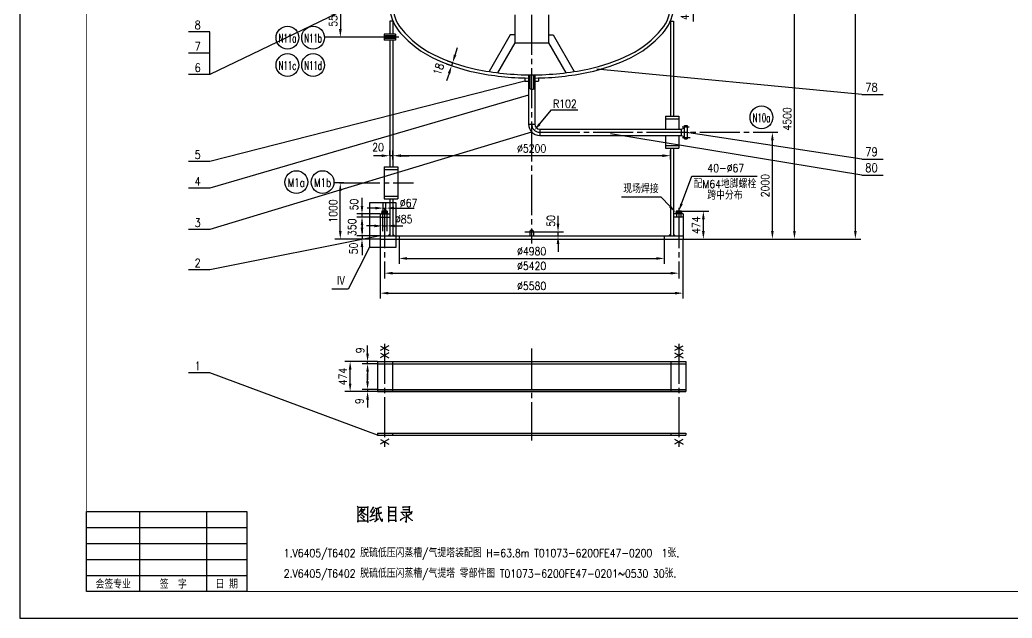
# Model space of a CAD drawing. Extents: x -42 to 819, y -365 to 844.
# Drawn here: x -31.8 to 339.9, y -354.8 to -130.6 of the extents above; entities that cross this region are included whole.
import ezdxf
from ezdxf.enums import TextEntityAlignment as Align

# ---------------------------------------------------------------- set-up
doc = ezdxf.new("R2010")
doc.units = 0
doc.header["$MEASUREMENT"] = 0
doc.linetypes.add('CENTER', pattern=[20, 15, -1.5, 2, -1.5])
doc.layers.get('0').update_dxf_attribs({"linetype": 'CONTINUOUS'})
doc.layers.get('DEFPOINTS').update_dxf_attribs({"linetype": 'CONTINUOUS'})
for name, color, linetype in [('1', 2, 'CONTINUOUS'), ('2', 1, 'CONTINUOUS'), ('3', 3, 'CENTER'), ('DIM', 4, 'CONTINUOUS'), ('TXT', 4, 'CONTINUOUS')]:
    doc.layers.add(name, color=color, linetype=linetype)
doc.styles.add('SBHZ', font='ROMANS', dxfattribs={"width": 0.85, "bigfont": 'SBTXT'})
doc.dimstyles.get("Standard").update_dxf_attribs({"dimtxt": 3, "dimasz": 3, "dimexe": 2, "dimexo": 0.0625, "dimgap": 1.2, "dimtad": 1, "dimdec": 4, "dimzin": 0, "dimdsep": 46, "dimtxsty": 'SBHZ', "dimcen": 0.09, "dimadec": 0, "dimazin": 0, "dimtfac": 1, "dimtdec": 4, "dimtmove": 2, "dimatfit": 3, "dimfxl": 0, "dimtolj": 1, "dimtzin": 0, "dimarcsym": 0})

# ---------------------------------------------------------------- blocks, each defined once
blk = doc.blocks.new('*D128')
at = {"color": 0, "linetype": 'ByBlock'}
for p, q in [((147.04, 735.5), (259.54, 735.5)), ((257.54, -209.76), (257.54, 732.5)), ((191.42, -212.76), (259.54, -212.76))]:
    blk.add_line(p, q, dxfattribs=at)
for points in [[(257.04, 732.5), (258.04, 732.5), (257.54, 735.5)], [(257.04, -209.76), (258.04, -209.76), (257.54, -212.76)]]:
    blk.add_solid(points, dxfattribs=at)
at = {"layer": 'DEFPOINTS', "color": 0, "linetype": 'ByBlock'}
for p in [(146.97, 735.5), (257.54, 735.5), (191.36, -212.76)]:
    blk.add_point(p, dxfattribs=at)
at = {"color": 0, "linetype": 'ByBlock', "insert": (254.84, 261.37), "char_height": 3, "attachment_point": 5, "rotation": 90, "style": 'SBHZ'}
blk.add_mtext('\\A1;~68300', dxfattribs=at)
blk = doc.blocks.new('*D90')
at = {"color": 0, "linetype": 'ByBlock'}
for p, q in [((99.57, -182.92), (99.57, -179.54)), ((200.57, -181.54), (102.57, -181.54)), ((203.57, -182.92), (203.57, -179.54))]:
    blk.add_line(p, q, dxfattribs=at)
for points in [[(102.57, -181.04), (102.57, -182.04), (99.57, -181.54)], [(200.57, -181.04), (200.57, -182.04), (203.57, -181.54)]]:
    blk.add_solid(points, dxfattribs=at)
at = {"layer": 'DEFPOINTS', "color": 0, "linetype": 'ByBlock'}
for p in [(99.57, -181.54), (99.57, -182.99), (203.57, -182.99)]:
    blk.add_point(p, dxfattribs=at)
at = {"color": 0, "linetype": 'ByBlock', "insert": (151.57, -178.84), "char_height": 3, "attachment_point": 5, "style": 'SBHZ'}
blk.add_mtext('\\A1;∅5200', dxfattribs=at)
blk = doc.blocks.new('*D5')
at = {"color": 0, "linetype": 'ByBlock'}
for p, q in [((164.66, -273.61), (164.66, -282.82)), ((264.06, -273.61), (264.06, -282.82)), ((167.66, -280.82), (261.06, -280.82))]:
    blk.add_line(p, q, dxfattribs=at)
for points in [[(167.66, -280.32), (167.66, -281.32), (164.66, -280.82)], [(261.06, -280.32), (261.06, -281.32), (264.06, -280.82)]]:
    blk.add_solid(points, dxfattribs=at)
at = {"layer": 'DEFPOINTS', "color": 0, "linetype": 'ByBlock'}
for p in [(164.66, -273.54), (264.06, -273.54), (264.06, -280.82)]:
    blk.add_point(p, dxfattribs=at)
at = {"color": 0, "linetype": 'ByBlock', "insert": (214.36, -278.12), "char_height": 3, "attachment_point": 5, "style": 'SBHZ'}
blk.add_mtext('\\A1;∅4980', dxfattribs=at)
blk = doc.blocks.new('*D4')
at = {"color": 0, "linetype": 'ByBlock'}
for p, q in [((157.66, -273.61), (157.66, -295.83)), ((271.06, -273.61), (271.06, -295.83)), ((160.66, -293.83), (268.06, -293.83))]:
    blk.add_line(p, q, dxfattribs=at)
for points in [[(160.66, -293.33), (160.66, -294.33), (157.66, -293.83)], [(268.06, -293.33), (268.06, -294.33), (271.06, -293.83)]]:
    blk.add_solid(points, dxfattribs=at)
at = {"layer": 'DEFPOINTS', "color": 0, "linetype": 'ByBlock'}
for p in [(157.66, -273.54), (271.06, -273.54), (271.06, -293.83)]:
    blk.add_point(p, dxfattribs=at)
at = {"color": 0, "linetype": 'ByBlock', "insert": (214.36, -291.13), "char_height": 3, "attachment_point": 5, "style": 'SBHZ'}
blk.add_mtext('\\A1;∅5580', dxfattribs=at)
blk = doc.blocks.new('*D3')
at = {"color": 0, "linetype": 'ByBlock'}
for p, q in [((159.26, -284.1), (159.26, -288.34)), ((269.46, -284.1), (269.46, -288.34)), ((162.26, -286.34), (266.46, -286.34))]:
    blk.add_line(p, q, dxfattribs=at)
for points in [[(162.26, -285.84), (162.26, -286.84), (159.26, -286.34)], [(266.46, -285.84), (266.46, -286.84), (269.46, -286.34)]]:
    blk.add_solid(points, dxfattribs=at)
at = {"layer": 'DEFPOINTS', "color": 0, "linetype": 'ByBlock'}
for p in [(159.26, -284.04), (269.46, -284.04), (269.46, -286.34)]:
    blk.add_point(p, dxfattribs=at)
at = {"color": 0, "linetype": 'ByBlock', "insert": (214.36, -283.64), "char_height": 3, "attachment_point": 5, "style": 'SBHZ'}
blk.add_mtext('\\A1;∅5420', dxfattribs=at)
blk = doc.blocks.new('HQ')
at = {"layer": '2'}
blk.add_lwpolyline([(0, 30), (60, 30), (60, 0), (0, 0)], close=True, dxfattribs=at)
at = {"layer": 'TXT'}
for points in [[(20, 0), (20, 30)], [(45, 0), (45, 30)], [(0, 24), (60, 24)], [(0, 18), (60, 18)], [(0, 12), (60, 12)], [(0, 6), (60, 6)]]:
    blk.add_lwpolyline(points, dxfattribs=at)
at = {"layer": 'TXT', "style": 'SBHZ', "width": 0.85}
for s, p in [('会签专业', (10, 3)), ('签  字', (32.5, 3)), ('日 期', (52.5, 3))]:
    blk.add_text(s, height=3, dxfattribs=at).set_placement(p, align=Align.MIDDLE)
blk = doc.blocks.new('*D88')
at = {"color": 0, "linetype": 'ByBlock'}
for p, q in [((93.81, -222.97), (81.56, -222.97)), ((83.56, -231.17), (83.56, -225.97)), ((93.81, -234.17), (81.56, -234.17))]:
    blk.add_line(p, q, dxfattribs=at)
for points in [[(83.06, -225.97), (84.06, -225.97), (83.56, -222.97)], [(83.06, -231.17), (84.06, -231.17), (83.56, -234.17)]]:
    blk.add_solid(points, dxfattribs=at)
at = {"layer": 'DEFPOINTS', "color": 0, "linetype": 'ByBlock'}
for p in [(83.56, -222.97), (93.87, -222.97), (93.87, -234.17)]:
    blk.add_point(p, dxfattribs=at)
at = {"color": 0, "linetype": 'ByBlock', "insert": (80.86, -228.57), "char_height": 3, "attachment_point": 5, "rotation": 90, "style": 'SBHZ'}
blk.add_mtext('\\A1;474', dxfattribs=at)
blk = doc.blocks.new('*D109')
at = {"color": 0, "linetype": 'ByBlock'}
for p, q in [((74.78, -255.68), (74.78, -252.68)), ((78.5, -258.68), (72.78, -258.68)), ((78.5, -259.48), (72.78, -259.48)), ((74.78, -259.48), (74.78, -258.68)), ((74.78, -259.48), (74.78, -258.68)), ((74.78, -262.48), (74.78, -265.48))]:
    blk.add_line(p, q, dxfattribs=at)
for points in [[(74.28, -255.68), (75.28, -255.68), (74.78, -258.68)], [(74.28, -262.48), (75.28, -262.48), (74.78, -259.48)]]:
    blk.add_solid(points, dxfattribs=at)
at = {"layer": 'DEFPOINTS', "color": 0, "linetype": 'ByBlock'}
for p in [(74.78, -258.68), (78.56, -258.68), (78.56, -259.48)]:
    blk.add_point(p, dxfattribs=at)
at = {"color": 0, "linetype": 'ByBlock', "insert": (72.01, -254.48), "char_height": 3, "attachment_point": 5, "rotation": 90, "style": 'SBHZ'}
blk.add_mtext('\\A1;9', dxfattribs=at)
blk = doc.blocks.new('*D110')
at = {"color": 0, "linetype": 'ByBlock'}
for p, q in [((74.78, -266.08), (74.78, -263.08)), ((78.5, -269.08), (72.78, -269.08)), ((78.5, -269.88), (72.78, -269.88)), ((74.78, -269.08), (74.78, -269.88)), ((74.78, -269.08), (74.78, -269.88)), ((74.78, -272.88), (74.78, -275.88))]:
    blk.add_line(p, q, dxfattribs=at)
for points in [[(74.28, -266.08), (75.28, -266.08), (74.78, -269.08)], [(74.28, -272.88), (75.28, -272.88), (74.78, -269.88)]]:
    blk.add_solid(points, dxfattribs=at)
at = {"layer": 'DEFPOINTS', "color": 0, "linetype": 'ByBlock'}
for p in [(74.78, -269.88), (78.56, -269.08), (78.56, -269.88)]:
    blk.add_point(p, dxfattribs=at)
at = {"color": 0, "linetype": 'ByBlock', "insert": (71.71, -273.49), "char_height": 3, "attachment_point": 5, "rotation": 90, "style": 'SBHZ'}
blk.add_mtext('\\A1;9', dxfattribs=at)
blk = doc.blocks.new('*D91')
at = {"color": 0, "linetype": 'ByBlock'}
for p, q in [((95.37, -181.54), (92.37, -181.54)), ((98.37, -181.48), (98.37, -179.54)), ((99.57, -181.54), (98.37, -181.54)), ((99.57, -181.54), (98.37, -181.54)), ((99.57, -181.48), (99.57, -179.54)), ((102.57, -181.54), (105.57, -181.54))]:
    blk.add_line(p, q, dxfattribs=at)
for points in [[(95.37, -181.04), (95.37, -182.04), (98.37, -181.54)], [(102.57, -181.04), (102.57, -182.04), (99.57, -181.54)]]:
    blk.add_solid(points, dxfattribs=at)
at = {"layer": 'DEFPOINTS', "color": 0, "linetype": 'ByBlock'}
for p in [(98.37, -181.54), (98.37, -181.54), (99.57, -181.54)]:
    blk.add_point(p, dxfattribs=at)
at = {"color": 0, "linetype": 'ByBlock', "insert": (94.04, -178.37), "char_height": 3, "attachment_point": 5, "style": 'SBHZ'}
blk.add_mtext('\\A1;20', dxfattribs=at)
blk = doc.blocks.new('*D9')
at = {"color": 0, "linetype": 'ByBlock'}
for p, q in [((158.76, -263.86), (158.76, -259.96)), ((159.76, -263.86), (159.76, -259.96)), ((155.76, -261.96), (152.76, -261.96)), ((158.76, -261.96), (159.76, -261.96)), ((158.76, -261.96), (159.76, -261.96)), ((162.76, -261.96), (165.76, -261.96))]:
    blk.add_line(p, q, dxfattribs=at)
for points in [[(155.76, -261.46), (155.76, -262.46), (158.76, -261.96)], [(162.76, -261.46), (162.76, -262.46), (159.76, -261.96)]]:
    blk.add_solid(points, dxfattribs=at)
at = {"layer": 'DEFPOINTS', "color": 0, "linetype": 'ByBlock'}
for p in [(158.76, -263.92), (159.76, -261.96), (159.76, -263.92)]:
    blk.add_point(p, dxfattribs=at)
at = {"color": 0, "linetype": 'ByBlock', "insert": (168.25, -260.09), "char_height": 3, "attachment_point": 5, "style": 'SBHZ'}
blk.add_mtext('\\A1;∅67', dxfattribs=at)
blk = doc.blocks.new('*D10')
at = {"color": 0, "linetype": 'ByBlock'}
for p, q in [((158.46, -265.41), (158.46, -270.62)), ((160.06, -265.41), (160.06, -270.62)), ((155.46, -268.62), (152.46, -268.62)), ((158.46, -268.62), (160.06, -268.62)), ((158.46, -268.62), (160.06, -268.62)), ((163.06, -268.62), (166.06, -268.62))]:
    blk.add_line(p, q, dxfattribs=at)
for points in [[(155.46, -268.12), (155.46, -269.12), (158.46, -268.62)], [(163.06, -268.12), (163.06, -269.12), (160.06, -268.62)]]:
    blk.add_solid(points, dxfattribs=at)
at = {"layer": 'DEFPOINTS', "color": 0, "linetype": 'ByBlock'}
for p in [(158.46, -265.34), (160.06, -265.34), (160.06, -268.62)]:
    blk.add_point(p, dxfattribs=at)
at = {"color": 0, "linetype": 'ByBlock', "insert": (166.42, -266.12), "char_height": 3, "attachment_point": 5, "style": 'SBHZ'}
blk.add_mtext('\\A1;∅85', dxfattribs=at)
blk = doc.blocks.new('*D108')
at = {"color": 0, "linetype": 'ByBlock'}
for p, q in [((65.86, -191.76), (62.55, -191.76)), ((64.55, -209.76), (64.55, -194.76)), ((79.5, -212.76), (62.55, -212.76))]:
    blk.add_line(p, q, dxfattribs=at)
for points in [[(64.05, -194.76), (65.05, -194.76), (64.55, -191.76)], [(64.05, -209.76), (65.05, -209.76), (64.55, -212.76)]]:
    blk.add_solid(points, dxfattribs=at)
at = {"layer": 'DEFPOINTS', "color": 0, "linetype": 'ByBlock'}
for p in [(64.55, -191.76), (65.92, -191.76), (79.56, -212.76)]:
    blk.add_point(p, dxfattribs=at)
at = {"color": 0, "linetype": 'ByBlock', "insert": (61.85, -202.26), "char_height": 3, "attachment_point": 5, "rotation": 90, "style": 'SBHZ'}
blk.add_mtext('\\A1;1000', dxfattribs=at)
blk = doc.blocks.new('*D7')
at = {"color": 0, "linetype": 'ByBlock'}
for p, q in [((150.8, -261.14), (150.8, -258.14)), ((157.6, -264.14), (148.8, -264.14)), ((157.6, -265.34), (148.8, -265.34)), ((150.8, -265.34), (150.8, -264.14)), ((150.8, -265.34), (150.8, -264.14)), ((150.8, -268.34), (150.8, -271.34))]:
    blk.add_line(p, q, dxfattribs=at)
for points in [[(150.3, -261.14), (151.3, -261.14), (150.8, -264.14)], [(150.3, -268.34), (151.3, -268.34), (150.8, -265.34)]]:
    blk.add_solid(points, dxfattribs=at)
at = {"layer": 'DEFPOINTS', "color": 0, "linetype": 'ByBlock'}
for p in [(150.8, -264.14), (157.66, -264.14), (157.66, -265.34)]:
    blk.add_point(p, dxfattribs=at)
at = {"color": 0, "linetype": 'ByBlock', "insert": (147.8, -260.64), "char_height": 3, "attachment_point": 5, "rotation": 90, "style": 'SBHZ'}
blk.add_mtext('\\A1;50', dxfattribs=at)
blk = doc.blocks.new('*D6')
at = {"color": 0, "linetype": 'ByBlock'}
for p, q in [((150.8, -269.34), (150.8, -266.34)), ((157.6, -272.34), (148.8, -272.34)), ((157.6, -273.54), (148.8, -273.54)), ((150.8, -272.34), (150.8, -273.54)), ((150.8, -272.34), (150.8, -273.54)), ((150.8, -276.54), (150.8, -279.54))]:
    blk.add_line(p, q, dxfattribs=at)
for points in [[(150.3, -269.34), (151.3, -269.34), (150.8, -272.34)], [(150.3, -276.54), (151.3, -276.54), (150.8, -273.54)]]:
    blk.add_solid(points, dxfattribs=at)
at = {"layer": 'DEFPOINTS', "color": 0, "linetype": 'ByBlock'}
for p in [(150.8, -273.54), (157.66, -272.34), (157.66, -273.54)]:
    blk.add_point(p, dxfattribs=at)
at = {"color": 0, "linetype": 'ByBlock', "insert": (147.61, -277.06), "char_height": 3, "attachment_point": 5, "rotation": 90, "style": 'SBHZ'}
blk.add_mtext('\\A1;50', dxfattribs=at)
blk = doc.blocks.new('*D89')
at = {"color": 0, "linetype": 'ByBlock'}
for p, q in [((122.87, -143.86), (123.8, -141.01)), ((123.09, -148.35), (119.66, -147.23)), ((123.46, -147.21), (120.03, -146.09)), ((121.93, -146.71), (121.56, -147.85)), ((121.93, -146.71), (121.56, -147.85)), ((120.62, -150.7), (119.69, -153.55))]:
    blk.add_line(p, q, dxfattribs=at)
for points in [[(122.39, -143.7), (123.34, -144.02), (121.93, -146.71)], [(120.15, -150.54), (121.1, -150.86), (121.56, -147.85)]]:
    blk.add_solid(points, dxfattribs=at)
at = {"layer": 'DEFPOINTS', "color": 0, "linetype": 'ByBlock'}
for p in [(121.56, -147.85), (123.15, -148.37), (123.52, -147.23)]:
    blk.add_point(p, dxfattribs=at)
at = {"color": 0, "linetype": 'ByBlock', "insert": (116.71, -149.11), "char_height": 3, "attachment_point": 5, "rotation": 71.8326, "style": 'SBHZ'}
blk.add_mtext('\\A1;18', dxfattribs=at)
blk = doc.blocks.new('*D13')
at = {"color": 0, "linetype": 'ByBlock'}
for p, q in [((161.1, -183.54), (140.69, -183.54)), ((142.69, -186.54), (142.69, -194.92)), ((153.59, -197.92), (140.69, -197.92))]:
    blk.add_line(p, q, dxfattribs=at)
for points in [[(142.19, -186.54), (143.19, -186.54), (142.69, -183.54)], [(142.19, -194.92), (143.19, -194.92), (142.69, -197.92)]]:
    blk.add_solid(points, dxfattribs=at)
at = {"layer": 'DEFPOINTS', "color": 0, "linetype": 'ByBlock'}
for p in [(161.16, -183.54), (142.69, -197.92), (153.66, -197.92)]:
    blk.add_point(p, dxfattribs=at)
at = {"color": 0, "linetype": 'ByBlock', "insert": (139.99, -190.73), "char_height": 3, "attachment_point": 5, "rotation": 90, "style": 'SBHZ'}
blk.add_mtext('\\A1;550', dxfattribs=at)
blk = doc.blocks.new('*D12')
at = {"color": 0, "linetype": 'ByBlock'}
for p, q in [((267.62, -183.54), (314.81, -183.54)), ((312.81, -270.54), (312.81, -186.54)), ((271.12, -273.54), (314.81, -273.54))]:
    blk.add_line(p, q, dxfattribs=at)
for points in [[(312.31, -186.54), (313.31, -186.54), (312.81, -183.54)], [(312.31, -270.54), (313.31, -270.54), (312.81, -273.54)]]:
    blk.add_solid(points, dxfattribs=at)
at = {"layer": 'DEFPOINTS', "color": 0, "linetype": 'ByBlock'}
for p in [(267.56, -183.54), (312.81, -183.54), (271.06, -273.54)]:
    blk.add_point(p, dxfattribs=at)
at = {"color": 0, "linetype": 'ByBlock', "insert": (310.11, -228.54), "char_height": 3, "attachment_point": 5, "rotation": 90, "style": 'SBHZ'}
blk.add_mtext('\\A1;4500', dxfattribs=at)
blk = doc.blocks.new('*D2')
at = {"color": 0, "linetype": 'ByBlock'}
for p, q in [((224.24, -267.84), (224.24, -264.84)), ((215.12, -270.84), (226.24, -270.84)), ((224.24, -272.34), (224.24, -270.84)), ((224.24, -272.34), (224.24, -270.84)), ((215.12, -272.34), (226.24, -272.34)), ((224.24, -275.34), (224.24, -278.34))]:
    blk.add_line(p, q, dxfattribs=at)
for points in [[(223.74, -267.84), (224.74, -267.84), (224.24, -270.84)], [(223.74, -275.34), (224.74, -275.34), (224.24, -272.34)]]:
    blk.add_solid(points, dxfattribs=at)
at = {"layer": 'DEFPOINTS', "color": 0, "linetype": 'ByBlock'}
for p in [(215.06, -270.84), (224.24, -270.84), (215.06, -272.34)]:
    blk.add_point(p, dxfattribs=at)
at = {"color": 0, "linetype": 'ByBlock', "insert": (221.59, -266.75), "char_height": 3, "attachment_point": 5, "rotation": 90, "style": 'SBHZ'}
blk.add_mtext('\\A1;50', dxfattribs=at)
blk = doc.blocks.new('*D11')
at = {"color": 0, "linetype": 'ByBlock'}
for p, q in [((300.66, -233.54), (306.55, -233.54)), ((304.55, -270.54), (304.55, -236.54)), ((271.12, -273.54), (306.55, -273.54))]:
    blk.add_line(p, q, dxfattribs=at)
for points in [[(304.05, -236.54), (305.05, -236.54), (304.55, -233.54)], [(304.05, -270.54), (305.05, -270.54), (304.55, -273.54)]]:
    blk.add_solid(points, dxfattribs=at)
at = {"layer": 'DEFPOINTS', "color": 0, "linetype": 'ByBlock'}
for p in [(300.6, -233.54), (304.55, -233.54), (271.06, -273.54)]:
    blk.add_point(p, dxfattribs=at)
at = {"color": 0, "linetype": 'ByBlock', "insert": (301.85, -253.54), "char_height": 3, "attachment_point": 5, "rotation": 90, "style": 'SBHZ'}
blk.add_mtext('\\A1;2000', dxfattribs=at)
blk = doc.blocks.new('*D8')
at = {"color": 0, "linetype": 'ByBlock'}
for p, q in [((270.52, -263.14), (280.69, -263.14)), ((278.69, -270.54), (278.69, -266.14)), ((271.12, -273.54), (280.69, -273.54))]:
    blk.add_line(p, q, dxfattribs=at)
for points in [[(278.19, -266.14), (279.19, -266.14), (278.69, -263.14)], [(278.19, -270.54), (279.19, -270.54), (278.69, -273.54)]]:
    blk.add_solid(points, dxfattribs=at)
at = {"layer": 'DEFPOINTS', "color": 0, "linetype": 'ByBlock'}
for p in [(270.46, -263.14), (278.69, -263.14), (271.06, -273.54)]:
    blk.add_point(p, dxfattribs=at)
at = {"color": 0, "linetype": 'ByBlock', "insert": (275.99, -268.34), "char_height": 3, "attachment_point": 5, "rotation": 90, "style": 'SBHZ'}
blk.add_mtext('\\A1;474', dxfattribs=at)
blk = doc.blocks.new('*D14')
at = {"color": 0, "linetype": 'ByBlock'}
for p, q in [((274.91, -180.54), (274.91, -177.54)), ((267.62, -183.54), (276.91, -183.54)), ((274.91, -183.54), (274.91, -186.04)), ((274.91, -183.54), (274.91, -186.04)), ((267.62, -186.04), (276.91, -186.04)), ((274.91, -189.04), (274.91, -192.04))]:
    blk.add_line(p, q, dxfattribs=at)
for points in [[(274.41, -180.54), (275.41, -180.54), (274.91, -183.54)], [(274.41, -189.04), (275.41, -189.04), (274.91, -186.04)]]:
    blk.add_solid(points, dxfattribs=at)
at = {"layer": 'DEFPOINTS', "color": 0, "linetype": 'ByBlock'}
for p in [(267.56, -183.54), (267.56, -186.04), (274.91, -186.04)]:
    blk.add_point(p, dxfattribs=at)
at = {"color": 0, "linetype": 'ByBlock', "insert": (271.76, -189.38), "char_height": 3, "attachment_point": 5, "rotation": 90, "style": 'SBHZ'}
blk.add_mtext('\\A1;40', dxfattribs=at)

msp = doc.modelspace()

# ---------------------------------------------------------------- linework, layer by layer
at = {"layer": '1'}
for p, q in [((-31.84174, 834.22067), (-31.84174, -354.77933)), ((102.41628, -120.75833), (39.37336, -151.15832)), ((39.37336, -135.15832), (31.37336, -135.15832)), ((39.37336, -143.15832), (39.37336, -135.15832)), ((39.37336, -143.15832), (31.37336, -143.15832)), ((39.37336, -151.15832), (39.37336, -143.15832)), ((39.37336, -151.15832), (31.37336, -151.15832)), ((283.65595, -158.64513), (184.30579, -149.16893)), ((157.41628, -153.62887), (39.37336, -183.75017)), ((158.71628, -158.91492), (39.37336, -193.75017)), ((283.65595, -158.64513), (291.65595, -158.64513)), ((159.91628, -172.69772), (39.37336, -209.23422)), ((283.65595, -188.79093), (189.46918, -173.35271)), ((283.65595, -182.79207), (217.11628, -172.75833)), ((39.37336, -183.75017), (31.37336, -183.75017)), ((283.65595, -182.79207), (291.65595, -182.79207)), ((283.65595, -188.79093), (291.65595, -188.79093)), ((39.37336, -193.75017), (31.37336, -193.75017)), ((99.11712, -199.15886), (99.11712, -215.8035)), ((109.15027, -199.15886), (99.11712, -199.15886)), ((109.15027, -215.8035), (109.15027, -199.15886)), ((39.37336, -209.23422), (31.37336, -209.23422)), ((103.21628, -211.55833), (39.37336, -224.30363)), ((99.11712, -215.8035), (91.21868, -231.48787)), ((99.11712, -215.8035), (109.15027, -215.8035)), ((39.37336, -224.30363), (31.37336, -224.30363)), ((91.21868, -231.48787), (85.028, -231.48787)), ((39.37336, -262.87065), (31.37336, -262.87065)), ((102.21628, -286.25595), (39.37336, -262.87065)), ((-31.84174, -354.77933), (809.15826, -354.77933))]:
    msp.add_line(p, q, dxfattribs=at)
at = {"layer": '2'}
for p, q in [((153.61628, -128.75833), (153.61628, -139.25833)), ((166.21628, -128.75833), (166.21628, -139.25833)), ((107.91628, -131.13837), (106.71628, -131.13837)), ((106.71628, -131.13837), (106.71628, -136.03837)), ((107.91628, -131.13837), (107.91628, -136.03837)), ((211.91628, -131.13837), (211.91628, -166.75833)), ((211.91628, -131.13837), (213.11628, -131.13837)), ((213.11628, -131.13837), (213.11628, -166.75833)), ((104.71628, -136.03837), (104.71628, -138.23837)), ((108.91628, -136.03837), (104.71628, -136.03837)), ((108.91628, -136.63837), (104.71628, -136.63837)), ((108.91628, -136.03837), (108.91628, -138.23837)), ((151.88423, -136.25833), (143.93888, -150.02008)), ((153.61628, -136.25833), (151.88423, -136.25833)), ((166.21628, -136.25833), (167.94833, -136.25833)), ((167.94833, -136.25833), (175.89367, -150.02008)), ((108.91628, -137.63837), (104.71628, -137.63837)), ((108.91628, -138.23837), (104.71628, -138.23837)), ((106.71628, -138.23837), (106.71628, -185.75833)), ((107.91628, -138.23837), (107.91628, -185.75833)), ((153.61628, -139.25833), (147.14394, -150.46875)), ((153.61628, -139.25833), (166.21628, -139.25833)), ((166.21628, -139.25833), (172.68862, -150.46875)), ((157.41628, -152.42854), (157.41628, -153.62887)), ((158.71628, -151.25139), (158.71628, -169.75833)), ((159.21628, -151.25139), (159.21628, -156.36645)), ((160.61628, -151.25139), (160.61628, -156.53808)), ((161.11628, -151.25139), (161.11628, -169.75833)), ((162.41628, -152.42854), (162.41628, -153.62887)), ((210.11628, -166.75833), (215.11628, -166.75833)), ((210.11628, -166.75833), (210.11628, -171.55833)), ((215.11628, -166.75833), (215.11628, -171.55833)), ((158.71628, -169.75833), (161.11628, -169.75833)), ((210.11628, -167.75833), (215.11628, -167.75833)), ((217.11628, -175.25833), (217.11628, -170.25833)), ((217.11628, -170.25833), (218.11628, -170.25833)), ((218.11628, -170.25833), (218.11628, -175.25833)), ((162.91628, -171.55833), (216.11628, -171.55833)), ((162.91628, -171.55833), (162.91628, -173.95833)), ((162.91628, -173.95833), (216.11628, -173.95833)), ((210.11628, -173.95833), (210.11628, -178.75833)), ((215.11628, -173.95833), (215.11628, -178.75833)), ((216.11628, -171.55833), (217.11628, -171.05466)), ((216.11628, -173.95833), (216.11628, -171.55833)), ((216.11628, -173.95833), (217.11628, -174.462)), ((210.11628, -177.75833), (215.11628, -177.75833)), ((217.11628, -175.25833), (218.11628, -175.25833)), ((210.11628, -178.75833), (215.11628, -178.75833)), ((211.91628, -178.75833), (211.91628, -211.55833)), ((213.11628, -178.75833), (213.11628, -211.55833)), ((104.71628, -185.75833), (109.71628, -185.75833)), ((104.71628, -185.75833), (104.71628, -197.75833)), ((109.71628, -185.75833), (109.71628, -197.75833)), ((104.71628, -186.75833), (109.71628, -186.75833)), ((104.71628, -196.75833), (109.71628, -196.75833)), ((104.71628, -197.75833), (109.71628, -197.75833)), ((106.71628, -197.75833), (106.71628, -211.55833)), ((107.91628, -197.75833), (107.91628, -211.55833)), ((103.21628, -203.35833), (103.21628, -212.75833)), ((103.21628, -203.35833), (106.71628, -203.35833)), ((105.81628, -202.35833), (103.81628, -202.35833)), ((103.81628, -202.35833), (103.81628, -203.35833)), ((104.01628, -203.35833), (104.01628, -204.55833)), ((104.31628, -202.35833), (104.31628, -203.35833)), ((105.31628, -202.35833), (105.31628, -203.35833)), ((105.61628, -203.35833), (105.61628, -204.55833)), ((105.81628, -202.35833), (105.81628, -203.35833)), ((216.61628, -203.35833), (213.11628, -203.35833)), ((216.01628, -202.35833), (214.01628, -202.35833)), ((214.01628, -202.35833), (214.01628, -203.35833)), ((214.21628, -203.35833), (214.21628, -204.55833)), ((214.51628, -202.35833), (214.51628, -203.35833)), ((215.51628, -202.35833), (215.51628, -203.35833)), ((215.81628, -203.35833), (215.81628, -204.55833)), ((216.01628, -202.35833), (216.01628, -203.35833)), ((216.61628, -203.35833), (216.61628, -212.75833)), ((103.21628, -204.55833), (106.71628, -204.55833)), ((216.61628, -204.55833), (213.11628, -204.55833)), ((103.21628, -211.55833), (216.61628, -211.55833)), ((110.21628, -211.55833), (110.21628, -212.75833)), ((159.21628, -210.05833), (159.21628, -211.55833)), ((160.61628, -210.05833), (160.61628, -211.55833)), ((209.61628, -211.55833), (209.61628, -212.75833)), ((103.21628, -212.75833), (216.61628, -212.75833)), ((106.45867, -252.73986), (103.21142, -254.54262)), ((213.37388, -252.73986), (216.62113, -254.54262)), ((106.45867, -255.43359), (103.21142, -257.23636)), ((103.30162, -252.82999), (106.45867, -254.54262)), ((103.30162, -255.52372), (106.45867, -257.23636)), ((216.53093, -252.82999), (213.37388, -254.54262)), ((213.37388, -255.43359), (216.62113, -257.23636)), ((216.53093, -255.52372), (213.37388, -257.23636)), ((102.21628, -258.67935), (217.61628, -258.67935)), ((102.21628, -258.67935), (102.21628, -269.87935)), ((102.21628, -259.47935), (217.61628, -259.47935)), ((107.81628, -258.67935), (107.81628, -269.87935)), ((212.01628, -258.67935), (212.01628, -269.87935)), ((217.61628, -258.67935), (217.61628, -269.87935)), ((102.21628, -269.07935), (217.61628, -269.07935)), ((102.21628, -269.87935), (217.61628, -269.87935)), ((217.61628, -269.87935), (102.21628, -269.87935)), ((102.21628, -285.45595), (217.61628, -285.45595)), ((102.21628, -285.45595), (102.21628, -286.25595)), ((102.21628, -286.25595), (217.61628, -286.25595)), ((107.81628, -285.45595), (107.81628, -286.25595)), ((212.01628, -285.45595), (212.01628, -286.25595)), ((217.61628, -285.45595), (217.61628, -286.25595)), ((217.61628, -285.45595), (217.61628, -286.25595)), ((106.45867, -287.76398), (103.21142, -289.56675)), ((103.30162, -287.85412), (106.45867, -289.56675)), ((213.37388, -287.76398), (216.62113, -289.56675)), ((216.53093, -287.85412), (213.37388, -289.56675))]:
    msp.add_line(p, q, dxfattribs=at)
at = {"layer": '2', "const_width": 0.3}
for points in [[(-6.84174, 824.22067), (-6.84174, -344.77933)], [(-6.84174, -344.77933), (799.15826, -344.77933)]]:
    msp.add_lwpolyline(points, dxfattribs=at)
at = {"layer": '2'}
for centre, radius, start, end in [((121.72246, -125.25833), 15.00619, 180, 219.6392722), ((121.72246, -125.25833), 13.80619, 180, 219.6392722), ((198.11009, -125.25833), 13.80619, 320.3607278, 0), ((198.11009, -125.25833), 15.00619, 320.3607278, 0), ((139.84622, -110.24412), 38.5412, 219.6392722, 243.4349488), ((139.84622, -110.24412), 37.3412, 219.6392722, 243.4349488), ((179.98634, -110.24412), 37.3412, 296.5650512, 320.3607278), ((179.98634, -110.24412), 38.5412, 296.5650512, 320.3607278), ((151.94565, -86.04525), 65.59636, 243.4349488, 258.2990805), ((151.94565, -86.04525), 64.39636, 243.4349488, 258.2990805), ((167.8869, -86.04525), 64.39636, 281.7009195, 296.5650512), ((167.8869, -86.04525), 65.59636, 281.7009195, 296.5650512), ((159.91628, -47.55967), 104.89866, 258.2990805, 269.3445442), ((159.91628, -47.55967), 103.69866, 258.2990805, 270), ((159.91628, -47.55967), 103.69866, 270, 281.7009195), ((159.91628, -47.55967), 104.89866, 270.6554558, 281.7009195), ((159.91628, -47.55967), 106.09866, 268.6498161, 269.3519579), ((159.91628, -47.55967), 106.09866, 270.6480421, 271.3501839), ((162.91628, -169.75833), 4.2, 180, 270), ((162.91628, -169.75833), 1.8, 180, 270), ((159.91628, -210.05833), 0.7, 360, 180)]:
    msp.add_arc(centre, radius, start, end, dxfattribs=at)
for points in [[(103.81628, -203.35833), (103.81628, -202.35833), (103.29476, -203.35833)], [(105.81628, -203.35833), (105.81628, -202.35833), (106.35298, -203.35833)], [(214.01628, -203.35833), (214.01628, -202.35833), (213.47957, -203.35833)], [(216.01628, -203.35833), (216.01628, -202.35833), (216.5378, -203.35833)], [(106.71628, -211.55833), (106.71628, -210.60221), (105.90283, -211.55833)], [(107.91628, -211.55833), (107.91628, -210.6517), (108.90835, -211.55833)], [(211.91628, -211.55833), (211.91628, -210.6517), (210.92421, -211.55833)], [(213.11628, -211.55833), (213.11628, -210.60221), (213.92973, -211.55833)]]:
    msp.add_solid(points, dxfattribs=at)
at = {"layer": '3'}
for p, q in [((159.91628, -128.75833), (159.91628, -214.44359)), ((110.14009, -137.13837), (82.27679, -137.13837)), ((216.26377, -170.75833), (218.89431, -170.75833)), ((162.91628, -172.75833), (250.88423, -172.75833)), ((216.41851, -174.75833), (219.25537, -174.75833)), ((87.97885, -191.75833), (115.60271, -191.75833)), ((104.81628, -201.12265), (104.81628, -223.25122)), ((215.01628, -201.12265), (215.01628, -223.25122)), ((157.39939, -210.05833), (162.94134, -210.05833)), ((104.81628, -252.04019), (104.81628, -291.51832)), ((215.01628, -252.04019), (215.01628, -291.51832)), ((159.91628, -253.82447), (159.91628, -288.17455))]:
    msp.add_line(p, q, dxfattribs=at)
msp.add_arc((162.91628, -169.75833), 3, 180, 270, dxfattribs=at)
at = {"layer": 'DIM'}
for p, q in [((162.86665, -169.71545), (167.35097, -164.40888)), ((167.35097, -164.40888), (177.16117, -164.40888)), ((216.06915, -199.54916), (219.93489, -189.23495)), ((219.93489, -189.23495), (244.44824, -189.23495)), ((193.58324, -196.89536), (208.32278, -196.89536)), ((211.75566, -200.55938), (208.32278, -196.89536)), ((111.31628, -201.17912), (115.86239, -201.17912))]:
    msp.add_line(p, q, dxfattribs=at)
msp.add_lwpolyline([(158.71628, -156.11389), (158.83508, -156.17841), (159.32475, -156.41996), (159.72913, -156.56759), (160.09305, -156.62238), (160.46135, -156.58543), (160.87885, -156.45782), (161.11628, -156.35703)], dxfattribs=at)
for centre, radius in [((68.42326, -137.32755), 4.26667), ((78.01432, -137.32755), 4.26667), ((68.42326, -147.58045), 4.26667), ((78.01432, -147.58045), 4.26667), ((246.01829, -167.17043), 4.26667), ((71.75851, -191.44704), 4.26666), ((81.57949, -191.44704), 4.26666)]:
    msp.add_circle(centre, radius, dxfattribs=at)
for points in [[(163.24855, -170.03818), (162.48474, -169.39273), (160.93029, -172.00686)], [(212.12053, -200.21753), (211.39078, -200.90124), (213.8068, -202.74864)], [(216.53734, -199.72463), (215.60095, -199.37368), (215.01628, -202.35833)]]:
    msp.add_solid(points, dxfattribs=at)
at = {"layer": 'TXT'}
for p, q in [((98.49433, -313.29112), (94.83313, -313.29112)), ((98.49433, -318.91852), (98.49433, -312.91822)), ((98.49433, -312.91822), (98.49433, -313.29112)), ((101.74873, -313.76572), (101.74873, -318.24052)), ((101.74873, -318.24052), (101.74873, -315.42682)), ((106.39303, -313.29112), (106.39303, -314.85052)), ((109.00333, -313.29112), (106.39303, -313.29112)), ((109.07113, -314.85052), (106.39303, -314.85052)), ((106.39303, -314.85052), (109.07113, -314.85052)), ((106.39303, -314.85052), (106.39303, -316.37602)), ((109.00333, -318.71512), (109.00333, -313.12162)), ((109.00333, -313.12162), (109.00333, -313.29112)), ((112.22383, -316.51162), (111.44413, -315.63022)), ((114.15613, -315.12172), (114.15613, -312.85042)), ((114.15613, -312.85042), (114.15613, -313.22332)), ((94.83313, -318.78292), (94.83313, -318.37612)), ((94.83313, -318.37612), (98.49433, -318.37612)), ((97.27393, -317.83372), (97.03663, -318.17272)), ((97.13833, -318.03712), (97.27393, -317.83372)), ((98.49433, -318.37612), (98.49433, -318.91852)), ((101.00293, -318.44392), (101.34193, -318.71512)), ((101.34193, -318.71512), (101.17243, -318.57952)), ((106.39303, -316.37602), (109.07113, -316.37602)), ((106.39303, -318.78292), (106.39303, -318.03712)), ((106.39303, -318.03712), (109.00333, -318.03712)), ((109.00333, -318.03712), (109.00333, -318.71512))]:
    msp.add_line(p, q, dxfattribs=at)
for points in [[(94.49413, -312.85042), (94.83313, -313.12162), (94.83313, -318.78292)], [(95.10433, -316.37602), (95.85013, -315.83362), (96.35863, -315.25732), (96.96883, -314.57932), (97.47733, -313.76572), (97.13833, -314.24032), (96.01963, -314.24032)], [(96.01963, -313.56232), (96.29083, -313.83352), (96.18913, -313.69792), (95.34163, -315.18952)], [(95.88403, -314.51152), (96.46033, -315.12172), (97.20613, -315.56242), (97.81633, -315.96922), (98.39263, -316.17262)], [(100.73173, -316.37602), (100.83343, -316.17262), (101.17243, -316.37602), (99.24013, -316.85062), (99.74863, -316.71502), (101.07073, -314.51152), (101.17243, -314.57932), (100.90123, -314.10472), (101.07073, -314.51152), (100.66393, -315.12172), (100.66393, -315.18952), (99.57913, -315.12172), (100.49443, -313.29112), (100.76563, -313.49452), (100.42663, -313.12162)], [(103.10473, -313.35892), (103.20643, -313.05382), (103.51153, -313.22332), (101.68093, -313.76572), (101.44363, -313.49452)], [(101.74873, -315.42682), (103.68103, -315.42682), (103.54543, -315.05392), (103.37593, -315.25732)], [(103.88443, -317.56252), (103.88443, -318.57952), (103.10473, -317.32522), (102.76573, -316.30822), (102.69793, -315.25732), (102.52843, -313.63012)], [(106.39303, -318.78292), (106.39303, -313.29112), (106.29133, -312.85042)], [(110.86783, -315.12172), (115.20703, -315.12172), (115.20703, -315.02002), (115.00363, -314.85052), (114.90193, -315.12172)], [(111.20683, -315.12172), (111.10513, -315.35902), (110.86783, -315.12172), (114.15613, -315.12172)], [(114.15613, -313.22332), (111.54583, -313.22332), (111.64753, -313.42672), (111.88483, -313.22332)], [(112.02043, -314.10472), (111.88483, -314.37592), (111.71533, -314.10472), (114.05443, -314.10472)], [(112.46113, -318.44392), (112.96963, -318.78292), (112.96963, -315.12172)], [(114.66463, -315.42682), (114.90193, -315.76582), (114.73243, -315.63022), (113.57983, -316.44382)], [(95.78233, -316.85062), (97.13833, -318.03712)], [(96.96883, -317.18962), (97.13833, -316.85062), (97.10443, -316.98622), (96.18913, -316.10482)], [(99.74863, -318.03712), (99.51133, -318.37612), (99.30793, -318.24052), (101.07073, -317.63032)], [(101.17243, -318.57952), (102.52843, -317.49472)], [(112.52893, -316.98622), (110.69833, -317.96932), (110.80003, -318.24052), (111.20683, -317.69812)], [(113.03743, -316.03702), (113.64763, -316.91842), (114.08833, -317.35912), (114.59683, -317.76592), (115.20703, -318.10492), (115.20703, -318.27442), (115.17313, -318.30832), (115.20703, -318.27442)]]:
    msp.add_lwpolyline(points, dxfattribs=at)

# ---------------------------------------------------------------- block references
at = {"layer": '2'}
msp.add_blockref('HQ', (-6.84174, -344.77933), dxfattribs=at)

# ---------------------------------------------------------------- texts
at = {"layer": '1', "style": 'SBHZ', "width": 0.85}
for s, p in [('8', (33.60995, -134.17155)), ('7', (33.60995, -142.17155)), ('6', (33.60995, -150.17155)), ('78', (284.88314, -157.51934)), ('5', (33.60995, -182.7634)), ('79', (284.88314, -181.66628)), ('80', (284.88314, -187.66514)), ('4', (33.60995, -192.7634)), ('3', (33.60995, -208.24745)), ('2', (33.60995, -223.31686)), ('Ⅳ', (86.62904, -230.20751)), ('1', (33.60995, -261.88388))]:
    msp.add_text(s, height=3.2, dxfattribs=at).set_placement(p)
at = {"layer": 'DIM', "style": 'SBHZ'}
for s, height, width, p in [('N11a', 3.199999, 0.6, (68.42326, -139.11195)), ('N11b', 3.199999, 0.6, (78.01432, -139.11195)), ('N11c', 3.199999, 0.6, (68.42326, -149.36484)), ('N11d', 3.199999, 0.6, (78.01432, -149.36484)), ('R102', 3, 0.85, (172.37973, -163.58542)), ('N10a', 3.199999, 0.6, (246.01829, -168.95483)), ('40-%%C67', 3, 0.85, (232.6483, -187.66833)), ('M1a', 3.199992, 0.75, (71.75851, -193.23143)), ('M1b', 3.199992, 0.75, (81.57949, -193.23143)), ('配M64地脚螺栓', 3, 0.85, (232.33408, -193.64997)), ('跨中分布', 3, 0.85, (232.33408, -197.91026))]:
    msp.add_text(s, height=height, dxfattribs=dict(at, width=width)).set_placement(p, align=Align.CENTER)
at = {"layer": 'DIM', "style": 'SBHZ', "width": 0.85}
msp.add_text('现场焊接', height=3, dxfattribs=at).set_placement((194.23698, -196.44691), align=Align.BOTTOM_LEFT)
msp.add_text('350', height=3, rotation=90, dxfattribs=at).set_placement((94.11344, -208.34145), align=Align.CENTER)
at = {"layer": 'TXT', "style": 'SBHZ', "width": 0.85}
for s, p in [('1.V6405/T6402 脱硫低压闪蒸槽/气提塔装配图 H=63.8m T01073-6200FE47-0200  1张.', (67.04494, -331.90066)), ('2.V6405/T6402 脱硫低压闪蒸槽/气提塔 零部件图 T01073-6200FE47-0201~0530 30张.', (67.04494, -339.57545))]:
    msp.add_text(s, height=3, dxfattribs=at).set_placement(p)

# ---------------------------------------------------------------- dimensions: what is measured, and where the dimension line sits
at = {"layer": '1'}
dim = msp.add_linear_dim(base=(281.20047, 735.5004), p1=(215.01628, -212.75833), p2=(170.63038, 735.5004), angle=90, text='~68300', dimstyle='Standard', dxfattribs=at)
dim.commit()
dim.dimension.update_dxf_attribs({"geometry": '*D128', "text_midpoint": (278.50047, 261.37104), "insert": (23.65753, 0)})
at = {"layer": 'DIM'}
for base, p1, p2, angle, text, picture, middle, dimtype, set_off in [((220.46921, -125.25833), (213.11628, -122.75833), (213.11628, -125.25833), 90, '40', '*D14', (217.31454, -128.59157), 128, (-54.44438, 60.78555)), ((129.90383, -147.85009), (131.86719, -147.23141), (131.49303, -148.37159), 251.8325598, '18', '*D89', (125.05511, -149.11256), 129, (8.34692, 0)), ((96.35598, -203.35833), (103.21628, -204.55833), (103.21628, -203.35833), 90, '50', '*D7', (93.35912, -199.8559), 128, (-54.44438, 60.78555)), ((169.79895, -210.05833), (160.61628, -211.55833), (160.61628, -210.05833), 90, '50', '*D2', (167.1441, -205.96116), 128, (-54.44438, 60.78555)), ((96.35598, -212.75833), (103.21628, -211.55833), (103.21628, -212.75833), 90, '50', '*D6', (93.16804, -216.26998), 128, (-54.44438, 60.78555)), ((98.43844, -258.67935), (102.21628, -259.47935), (102.21628, -258.67935), 90, '9', '*D109', (95.67078, -254.48035), 160, (23.65753, 0)), ((98.43844, -269.87935), (102.21628, -269.07935), (102.21628, -269.87935), 90, '9', '*D110', (95.36746, -273.4919), 160, (23.65753, 0))]:
    dim = msp.add_linear_dim(base=base, p1=p1, p2=p2, angle=angle, text=text, dimstyle='Standard', dxfattribs=at)
    dim.commit()
    dim.dimension.update_dxf_attribs({"geometry": picture, "text_midpoint": middle, "dimtype": dimtype, "insert": set_off})
for base, p1, p2, text, picture, middle, set_off in [((88.24595, -137.13837), (106.71628, -122.75833), (99.21149, -137.13837), '550', '*D13', (85.54595, -129.94835), (-54.44438, 60.78555)), ((258.36791, -122.75833), (216.61628, -212.75833), (213.11628, -122.75833), '4500', '*D12', (255.66791, -167.75833), (-54.44438, 60.78555)), ((250.10677, -172.75833), (216.61628, -212.75833), (246.15454, -172.75833), '2000', '*D11', (247.40677, -192.75833), (-54.44438, 60.78555)), ((88.20935, -191.75833), (103.21628, -212.75833), (89.58198, -191.75833), '1000', '*D108', (85.50935, -202.25833), (23.65753, 0)), ((224.24893, -202.35833), (216.61628, -212.75833), (216.01628, -202.35833), '474', '*D8', (221.54893, -207.55833), (-54.44438, 60.78555)), ((91.90586, -258.67935), (102.21628, -269.87935), (102.21628, -258.67935), '474', '*D88', (89.20586, -264.27935), (8.34692, -35.70753))]:
    dim = msp.add_linear_dim(base=base, p1=p1, p2=p2, angle=90, text=text, dimstyle='Standard', dxfattribs=at)
    dim.commit()
    dim.dimension.update_dxf_attribs({"geometry": picture, "text_midpoint": middle, "insert": set_off})
for base, p1, p2, text, picture, middle, set_off in [((106.71628, -181.54475), (107.91628, -181.54475), (106.71628, -181.54475), '20', '*D91', (102.3886, -178.36522), (8.34692, 0)), ((105.31628, -201.17912), (104.31628, -203.13755), (105.31628, -203.13755), '%%c67', '*D9', (113.80753, -199.3059), (-54.44438, 60.78555)), ((105.61628, -207.83013), (104.01628, -204.55833), (105.61628, -204.55833), '%%C85', '*D10', (111.97369, -205.33544), (-54.44438, 60.78555))]:
    dim = msp.add_linear_dim(base=base, p1=p1, p2=p2, text=text, dimstyle='Standard', dxfattribs=at)
    dim.commit()
    dim.dimension.update_dxf_attribs({"geometry": picture, "text_midpoint": middle, "dimtype": 128, "insert": set_off})
for base, p1, p2, text, picture, middle, set_off in [((107.91628, -181.54475), (211.91628, -182.98636), (107.91628, -182.98636), '%%c5200', '*D90', (159.91628, -178.84475), (8.34692, 0)), ((216.61628, -233.04211), (103.21628, -212.75833), (216.61628, -212.75833), '%%C5580', '*D4', (159.91628, -230.34211), (-54.44438, 60.78555)), ((209.61628, -220.03395), (110.21628, -212.75833), (209.61628, -212.75833), '%%c4980', '*D5', (159.91628, -217.33395), (-54.44438, 60.78555)), ((215.01628, -225.55931), (104.81628, -223.25122), (215.01628, -223.25122), '%%C5420', '*D3', (159.91628, -222.85931), (-54.44438, 60.78555))]:
    dim = msp.add_linear_dim(base=base, p1=p1, p2=p2, text=text, dimstyle='Standard', dxfattribs=at)
    dim.commit()
    dim.dimension.update_dxf_attribs({"geometry": picture, "text_midpoint": middle, "insert": set_off})

doc.saveas('drawing.dxf')
